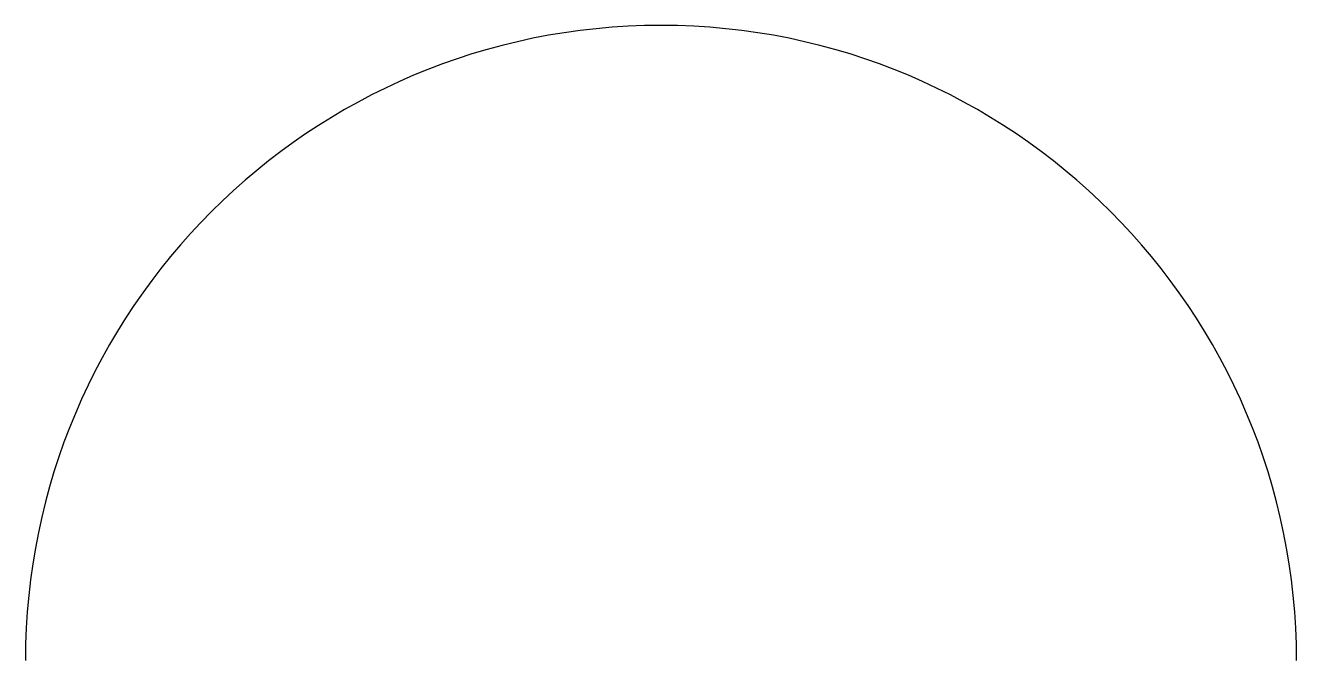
# Model space of a CAD drawing. Header units: millimetres. Extents: x 40 to 60, y 5 to 15.
import ezdxf

# ---------------------------------------------------------------- set-up
doc = ezdxf.new("R2010")
doc.units = ezdxf.units.MM
doc.layers.get('0').update_dxf_attribs({"lineweight": 25})

msp = doc.modelspace()

# ---------------------------------------------------------------- linework, layer by layer
msp.add_arc((50, 5), 10, 0, 180)

doc.saveas('drawing.dxf')
